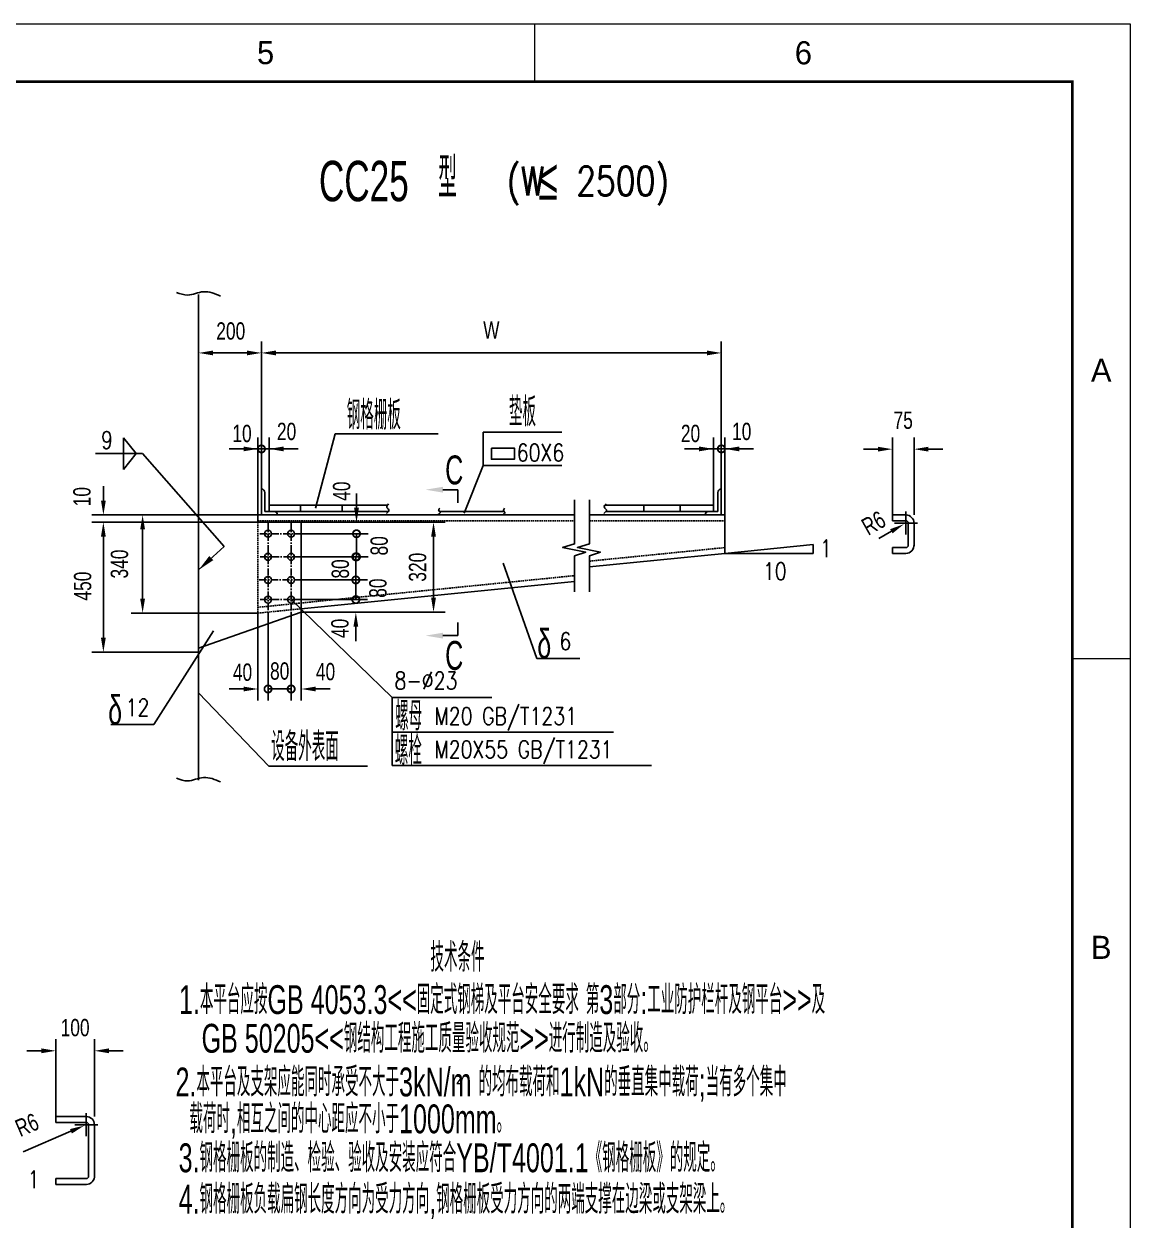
# Model space of a CAD drawing. Extents: x 148 to 221443, y -36682 to 6758.
# Drawn here: x 149986 to 153819, y -19333 to -15188 of the extents above; entities that cross this region are included whole.
import ezdxf
from ezdxf.enums import TextEntityAlignment as Align

# ---------------------------------------------------------------- set-up
doc = ezdxf.new("R2010")
doc.units = 0
doc.header["$LTSCALE"] = 10
doc.header["$MEASUREMENT"] = 0
for name, pattern in [('CENTERX2', [4, 2.5, -0.5, 0.5, -0.5]), ('HIDDENX2', [0.75, 0.5, -0.25]), ('PHANTOM', [2.5, 1.25, -0.25, 0.25, -0.25, 0.25, -0.25])]:
    doc.linetypes.add(name, pattern=pattern)
for name, color, linetype in [('2', 4, 'Continuous'), ('3', 255, 'Continuous'), ('4', 1, 'CENTERX2'), ('6', 4, 'PHANTOM'), ('9', 6, 'Continuous'), ('WHITE', 7, 'Continuous')]:
    doc.layers.add(name, color=color, linetype=linetype)
doc.layers.add('2（细实线）', color=3, linetype='Continuous', lineweight=20)
doc.layers.add('图框层', color=7, linetype='Continuous', lineweight=15)
doc.styles.add('HZ', font='ROMS.SHX', dxfattribs={"width": 0.75, "bigfont": 'GBCBIG.SHX'})
doc.styles.get("Standard").update_dxf_attribs({"font": 'wison_e.shx', "width": 0.75, "bigfont": 'wison_c.shx'})
doc.styles.add('XW', font='ROMANS.shx', dxfattribs={"width": 0.85})
doc.dimstyles.new('DIM1', dxfattribs={"dimscale": 20, "dimtxt": 3, "dimasz": 2.5, "dimexe": 2, "dimexo": 0, "dimgap": 1, "dimtad": 0, "dimdec": 0, "dimzin": 0, "dimdsep": 46, "dimtxsty": 'Standard', "dimcen": 2, "dimclrd": 3, "dimclre": 3, "dimclrt": 3, "dimadec": 0, "dimazin": 0, "dimtfac": 0.666667, "dimtdec": 0, "dimtofl": 0, "dimtmove": 2, "dimatfit": 1, "dimfxl": 2, "dimtvp": 1.333333, "dimtolj": 1, "dimtzin": 0, "dimarcsym": 0})

# ---------------------------------------------------------------- blocks, each defined once
blk = doc.blocks.new('*D1529')
at = {"layer": '2', "color": 3, "lineweight": -2}
for p, q in [((150096.8, -18974.7), (150096.8, -18706.6)), ((150230.6, -18974.7), (150230.6, -18706.6)), ((150046.8, -18746.6), (149996.8, -18746.6)), ((150280.6, -18746.6), (150330.6, -18746.6))]:
    blk.add_line(p, q, dxfattribs=at)
at = {"layer": '2', "color": 3}
for points in [[(150046.8, -18754.9), (150046.8, -18738.3), (150096.8, -18746.6)], [(150280.6, -18738.3), (150280.6, -18754.9), (150230.6, -18746.6)]]:
    blk.add_solid(points, dxfattribs=at)
at = {"layer": 'Defpoints', "color": 0}
for p in [(150230.6, -18746.6), (150096.8, -18974.7), (150230.6, -18974.7)]:
    blk.add_point(p, dxfattribs=at)
at = {"layer": '2', "color": 3, "insert": (150163.7, -18666.6), "char_height": 60, "attachment_point": 5}
blk.add_mtext('\\A1;100', dxfattribs=at)
blk = doc.blocks.new('_DotSmall')
at = {"layer": 'WHITE', "color": 0, "const_width": 0.5}
blk.add_lwpolyline([(-0.0625, 0, 1), (0.0625, 0, 1)], format="xyb", close=True, dxfattribs=at)
blk = doc.blocks.new('*D1530')
at = {"layer": '2', "color": 3, "lineweight": -2}
for p, q in [((150797.2, -16914.8), (150797.2, -16620.8)), ((150809.2, -16814.8), (150809.2, -16620.8)), ((150747.2, -16660.8), (150697.2, -16660.8)), ((150809.2, -16660.8), (150859.2, -16660.8))]:
    blk.add_line(p, q, dxfattribs=at)
at = {"layer": '2', "color": 3}
blk.add_solid([(150747.2, -16669.1), (150747.2, -16652.5), (150797.2, -16660.8)], dxfattribs=at)
at = {"layer": 'Defpoints', "color": 0}
for p in [(150809.2, -16660.8), (150809.2, -16814.8), (150797.2, -16914.8)]:
    blk.add_point(p, dxfattribs=at)
at = {"layer": '2', "color": 3, "lineweight": -2, "xscale": 50, "yscale": 50, "zscale": 50, "rotation": 180}
blk.add_blockref('_DotSmall', (150809.2, -16660.8), dxfattribs=at)
at = {"layer": '2', "color": 3, "insert": (150742, -16607.6), "char_height": 60, "attachment_point": 5}
blk.add_mtext('\\A1;10', dxfattribs=at)
blk = doc.blocks.new('*D1531')
at = {"layer": '2', "color": 3, "lineweight": -2}
for p, q in [((150809.2, -16814.8), (150809.2, -16620.8)), ((150836.2, -16865.8), (150836.2, -16620.8)), ((150809.2, -16660.8), (150759.2, -16660.8)), ((150886.2, -16660.8), (150936.2, -16660.8))]:
    blk.add_line(p, q, dxfattribs=at)
at = {"layer": '2', "color": 3}
blk.add_solid([(150886.2, -16652.5), (150886.2, -16669.1), (150836.2, -16660.8)], dxfattribs=at)
at = {"layer": 'Defpoints', "color": 0}
for p in [(150809.2, -16660.8), (150809.2, -16814.8), (150836.2, -16865.8)]:
    blk.add_point(p, dxfattribs=at)
at = {"layer": '2', "color": 3, "lineweight": -2, "xscale": 50, "yscale": 50, "zscale": 50}
blk.add_blockref('_DotSmall', (150809.2, -16660.8), dxfattribs=at)
at = {"layer": '2', "color": 3, "insert": (150896.4, -16600.6), "char_height": 60, "attachment_point": 5}
blk.add_mtext('\\A1;20', dxfattribs=at)
blk = doc.blocks.new('*D1532')
at = {"layer": '2', "color": 3, "lineweight": -2}
for p, q in [((152375.5, -16855.8), (152375.5, -16620.8)), ((152402.5, -16814.8), (152402.5, -16620.8)), ((152325.5, -16660.8), (152275.5, -16660.8)), ((152402.5, -16660.8), (152452.5, -16660.8))]:
    blk.add_line(p, q, dxfattribs=at)
at = {"layer": '2', "color": 3}
blk.add_solid([(152325.5, -16669.1), (152325.5, -16652.5), (152375.5, -16660.8)], dxfattribs=at)
at = {"layer": 'Defpoints', "color": 0}
for p in [(152402.5, -16660.8), (152402.5, -16814.8), (152375.5, -16855.8)]:
    blk.add_point(p, dxfattribs=at)
at = {"layer": '2', "color": 3, "lineweight": -2, "xscale": 50, "yscale": 50, "zscale": 50, "rotation": 180}
blk.add_blockref('_DotSmall', (152402.5, -16660.8), dxfattribs=at)
at = {"layer": '2', "color": 3, "insert": (152295.8, -16607.6), "char_height": 60, "attachment_point": 5}
blk.add_mtext('\\A1;20', dxfattribs=at)
blk = doc.blocks.new('*D1533')
at = {"layer": '2', "color": 3, "lineweight": -2}
for p, q in [((152402.5, -16814.8), (152402.5, -16620.8)), ((152414.5, -16956.4), (152414.5, -16620.8)), ((152402.5, -16660.8), (152352.5, -16660.8)), ((152464.5, -16660.8), (152514.5, -16660.8))]:
    blk.add_line(p, q, dxfattribs=at)
at = {"layer": '2', "color": 3}
blk.add_solid([(152464.5, -16652.5), (152464.5, -16669.1), (152414.5, -16660.8)], dxfattribs=at)
at = {"layer": 'Defpoints', "color": 0}
for p in [(152402.5, -16660.8), (152402.5, -16814.8), (152414.5, -16956.4)]:
    blk.add_point(p, dxfattribs=at)
at = {"layer": '2', "color": 3, "lineweight": -2, "xscale": 50, "yscale": 50, "zscale": 50}
blk.add_blockref('_DotSmall', (152402.5, -16660.8), dxfattribs=at)
at = {"layer": '2', "color": 3, "insert": (152473.1, -16600.6), "char_height": 60, "attachment_point": 5}
blk.add_mtext('\\A1;10', dxfattribs=at)
blk = doc.blocks.new('*D1534')
at = {"layer": '2', "color": 3, "lineweight": -2}
for p, q in [((150797.2, -17229.8), (150797.2, -17532.8)), ((150832.2, -17229.8), (150832.2, -17532.8)), ((150747.2, -17492.8), (150697.2, -17492.8)), ((150832.2, -17492.8), (150882.2, -17492.8))]:
    blk.add_line(p, q, dxfattribs=at)
at = {"layer": '2', "color": 3}
blk.add_solid([(150747.2, -17501.2), (150747.2, -17484.5), (150797.2, -17492.8)], dxfattribs=at)
at = {"layer": 'Defpoints', "color": 0}
for p in [(150797.2, -17229.8), (150832.2, -17229.8), (150832.2, -17492.8)]:
    blk.add_point(p, dxfattribs=at)
at = {"layer": '2', "color": 3, "lineweight": -2, "xscale": 50, "yscale": 50, "zscale": 50, "rotation": 180}
blk.add_blockref('_DotSmall', (150832.2, -17492.8), dxfattribs=at)
at = {"layer": '2', "color": 3, "insert": (150743.6, -17434.9), "char_height": 60, "attachment_point": 5}
blk.add_mtext('\\A1;40', dxfattribs=at)
blk = doc.blocks.new('*D1535')
at = {"layer": '2', "color": 3, "lineweight": -2}
for p, q in [((150832.2, -17229.8), (150832.2, -17532.8)), ((150912.2, -17229.8), (150912.2, -17532.8)), ((150832.2, -17492.8), (150912.2, -17492.8))]:
    blk.add_line(p, q, dxfattribs=at)
at = {"layer": 'Defpoints', "color": 0}
for p in [(150832.2, -17229.8), (150912.2, -17229.8), (150912.2, -17492.8)]:
    blk.add_point(p, dxfattribs=at)
at = {"layer": '2', "color": 3, "lineweight": -2, "xscale": 50, "yscale": 50, "zscale": 50, "rotation": 180}
blk.add_blockref('_DotSmall', (150832.2, -17492.8), dxfattribs=at)
at = {"layer": '2', "color": 3, "lineweight": -2, "xscale": 50, "yscale": 50, "zscale": 50}
blk.add_blockref('_DotSmall', (150912.2, -17492.8), dxfattribs=at)
at = {"layer": '2', "color": 3, "insert": (150872.5, -17430.9), "char_height": 60, "attachment_point": 5}
blk.add_mtext('\\A1;80', dxfattribs=at)
blk = doc.blocks.new('*D1536')
at = {"layer": '2', "color": 3, "lineweight": -2}
for p, q in [((150912.2, -17229.8), (150912.2, -17532.8)), ((150947.2, -17226.7), (150947.2, -17532.8)), ((150912.2, -17492.8), (150862.2, -17492.8)), ((150997.2, -17492.8), (151047.2, -17492.8))]:
    blk.add_line(p, q, dxfattribs=at)
at = {"layer": '2', "color": 3}
blk.add_solid([(150997.2, -17484.5), (150997.2, -17501.2), (150947.2, -17492.8)], dxfattribs=at)
at = {"layer": 'Defpoints', "color": 0}
for p in [(150912.2, -17229.8), (150947.2, -17226.7), (150947.2, -17492.8)]:
    blk.add_point(p, dxfattribs=at)
at = {"layer": '2', "color": 3, "lineweight": -2, "xscale": 50, "yscale": 50, "zscale": 50}
blk.add_blockref('_DotSmall', (150912.2, -17492.8), dxfattribs=at)
at = {"layer": '2', "color": 3, "insert": (151031.3, -17432.9), "char_height": 60, "attachment_point": 5}
blk.add_mtext('\\A1;40', dxfattribs=at)
blk = doc.blocks.new('*D1537')
at = {"layer": '2', "color": 3, "lineweight": -2}
for p, q in [((151138.6, -16864.8), (151138.6, -16814.8)), ((150947.2, -16914.8), (151178.6, -16914.8)), ((150938.4, -16954.8), (151178.6, -16954.8)), ((151138.6, -16954.8), (151138.6, -17004.8))]:
    blk.add_line(p, q, dxfattribs=at)
at = {"layer": '2', "color": 3}
blk.add_solid([(151130.2, -16864.8), (151146.9, -16864.8), (151138.6, -16914.8)], dxfattribs=at)
at = {"layer": 'Defpoints', "color": 0}
for p in [(150947.2, -16914.8), (150938.4, -16954.8), (151138.6, -16954.8)]:
    blk.add_point(p, dxfattribs=at)
at = {"layer": '2', "color": 3, "lineweight": -2, "xscale": 50, "yscale": 50, "zscale": 50, "rotation": 90}
blk.add_blockref('_DotSmall', (151138.6, -16954.8), dxfattribs=at)
at = {"layer": '2', "color": 3, "insert": (151087.2, -16807.3), "char_height": 60, "attachment_point": 5, "rotation": 90}
blk.add_mtext('\\A1;40', dxfattribs=at)
blk = doc.blocks.new('*D1538')
at = {"layer": '2', "color": 3, "lineweight": -2}
for p, q in [((150938.4, -16954.8), (151178.6, -16954.8)), ((151138.6, -16954.8), (151138.6, -17034.8)), ((150938.4, -17034.8), (151178.6, -17034.8))]:
    blk.add_line(p, q, dxfattribs=at)
at = {"layer": 'Defpoints', "color": 0}
for p in [(150938.4, -16954.8), (150938.4, -17034.8), (151138.6, -17034.8)]:
    blk.add_point(p, dxfattribs=at)
at = {"layer": '2', "color": 3, "lineweight": -2, "xscale": 50, "yscale": 50, "zscale": 50}
for p, rotation in [((151138.6, -16954.8), 90), ((151138.6, -17034.8), 270)]:
    blk.add_blockref('_DotSmall', p, dxfattribs=dict(at, rotation=rotation))
at = {"layer": '2', "color": 3, "insert": (151217.4, -16996.7), "char_height": 60, "attachment_point": 5, "rotation": 90}
blk.add_mtext('\\A1;80', dxfattribs=at)
blk = doc.blocks.new('*D1539')
at = {"layer": '2', "color": 3, "lineweight": -2}
for p, q in [((151136.3, -17183.2), (151136.3, -17133.2)), ((150938.7, -17183.2), (151176.3, -17183.2)), ((150947.2, -17226.7), (151176.3, -17226.7)), ((151136.3, -17276.7), (151136.3, -17326.7))]:
    blk.add_line(p, q, dxfattribs=at)
at = {"layer": '2', "color": 3}
blk.add_solid([(151144.6, -17276.7), (151128, -17276.7), (151136.3, -17226.7)], dxfattribs=at)
at = {"layer": 'Defpoints', "color": 0}
for p in [(150938.7, -17183.2), (151136.3, -17183.2), (150947.2, -17226.7)]:
    blk.add_point(p, dxfattribs=at)
at = {"layer": '2', "color": 3, "lineweight": -2, "xscale": 50, "yscale": 50, "zscale": 50, "rotation": 270}
blk.add_blockref('_DotSmall', (151136.3, -17183.2), dxfattribs=at)
at = {"layer": '2', "color": 3, "insert": (151081.3, -17282.8), "char_height": 60, "attachment_point": 5, "rotation": 90}
blk.add_mtext('\\A1;40', dxfattribs=at)
blk = doc.blocks.new('*D1540')
at = {"layer": '2', "color": 3, "lineweight": -2}
for p, q in [((150936.2, -17034.8), (151176.3, -17034.8)), ((151136.3, -17034.8), (151136.3, -17114.8)), ((150936.2, -17114.8), (151176.3, -17114.8))]:
    blk.add_line(p, q, dxfattribs=at)
at = {"layer": 'Defpoints', "color": 0}
for p in [(150936.2, -17034.8), (150936.2, -17114.8), (151136.3, -17114.8)]:
    blk.add_point(p, dxfattribs=at)
at = {"layer": '2', "color": 3, "lineweight": -2, "xscale": 50, "yscale": 50, "zscale": 50}
for p, rotation in [((151136.3, -17034.8), 90), ((151136.3, -17114.8), 270)]:
    blk.add_blockref('_DotSmall', p, dxfattribs=dict(at, rotation=rotation))
at = {"layer": '2', "color": 3, "insert": (151082.9, -17076.7), "char_height": 60, "attachment_point": 5, "rotation": 90}
blk.add_mtext('\\A1;80', dxfattribs=at)
blk = doc.blocks.new('*D1541')
at = {"layer": '2', "color": 3, "lineweight": -2}
for p, q in [((150936.2, -17114.8), (151176.3, -17114.8)), ((151136.3, -17114.8), (151136.3, -17183.2)), ((150938.7, -17183.2), (151176.3, -17183.2))]:
    blk.add_line(p, q, dxfattribs=at)
at = {"layer": 'Defpoints', "color": 0}
for p in [(150936.2, -17114.8), (150938.7, -17183.2), (151136.3, -17183.2)]:
    blk.add_point(p, dxfattribs=at)
at = {"layer": '2', "color": 3, "lineweight": -2, "xscale": 50, "yscale": 50, "zscale": 50}
for p, rotation in [((151136.3, -17114.8), 90), ((151136.3, -17183.2), 270)]:
    blk.add_blockref('_DotSmall', p, dxfattribs=dict(at, rotation=rotation))
at = {"layer": '2', "color": 3, "insert": (151213, -17143.3), "char_height": 60, "attachment_point": 5, "rotation": 90}
blk.add_mtext('\\A1;80', dxfattribs=at)
blk = doc.blocks.new('*D1542')
at = {"layer": '2', "color": 3, "lineweight": -2}
for p, q in [((150809.2, -16814.8), (150809.2, -16288.2)), ((152402.5, -16814.8), (152402.5, -16288.2)), ((150859.2, -16328.2), (152352.5, -16328.2))]:
    blk.add_line(p, q, dxfattribs=at)
at = {"layer": '2', "color": 3}
for points in [[(150859.2, -16319.9), (150859.2, -16336.6), (150809.2, -16328.2)], [(152352.5, -16336.6), (152352.5, -16319.9), (152402.5, -16328.2)]]:
    blk.add_solid(points, dxfattribs=at)
at = {"layer": 'Defpoints', "color": 0}
for p in [(152402.5, -16328.2), (150809.2, -16814.8), (152402.5, -16814.8)]:
    blk.add_point(p, dxfattribs=at)
at = {"layer": '2', "color": 3, "insert": (151605.8, -16248.2), "char_height": 60, "attachment_point": 5}
blk.add_mtext('\\A1;W', dxfattribs=at)
blk = doc.blocks.new('*D1543')
at = {"layer": '2', "color": 3, "lineweight": -2}
for p, q in [((150591.7, -16383.4), (150591.7, -16288.2)), ((150809.2, -16814.8), (150809.2, -16288.2)), ((150641.7, -16328.2), (150759.2, -16328.2))]:
    blk.add_line(p, q, dxfattribs=at)
at = {"layer": '2', "color": 3}
for points in [[(150641.7, -16319.9), (150641.7, -16336.6), (150591.7, -16328.2)], [(150759.2, -16336.6), (150759.2, -16319.9), (150809.2, -16328.2)]]:
    blk.add_solid(points, dxfattribs=at)
at = {"layer": 'Defpoints', "color": 0}
for p in [(150809.2, -16328.2), (150591.7, -16383.4), (150809.2, -16814.8)]:
    blk.add_point(p, dxfattribs=at)
at = {"layer": '2', "color": 3, "insert": (150703, -16252.5), "char_height": 60, "attachment_point": 5}
blk.add_mtext('\\A1;200', dxfattribs=at)
blk = doc.blocks.new('*D1544')
at = {"layer": '2', "color": 3, "lineweight": -2}
for p, q in [((150591.7, -16914.8), (150221.6, -16914.8)), ((150261.6, -16964.8), (150261.6, -17314.8)), ((150591.7, -17364.8), (150221.6, -17364.8))]:
    blk.add_line(p, q, dxfattribs=at)
at = {"layer": '2', "color": 3}
for points in [[(150270, -16964.8), (150253.3, -16964.8), (150261.6, -16914.8)], [(150253.3, -17314.8), (150270, -17314.8), (150261.6, -17364.8)]]:
    blk.add_solid(points, dxfattribs=at)
at = {"layer": 'Defpoints', "color": 0}
for p in [(150591.7, -16914.8), (150261.6, -17364.8), (150591.7, -17364.8)]:
    blk.add_point(p, dxfattribs=at)
at = {"layer": '2', "color": 3, "insert": (150190.1, -17136.2), "char_height": 60, "attachment_point": 5, "rotation": 90}
blk.add_mtext('\\A1;450', dxfattribs=at)
blk = doc.blocks.new('*D1545')
at = {"layer": '2', "color": 3, "lineweight": -2}
for p, q in [((150261.6, -16839.8), (150261.6, -16789.8)), ((150853.2, -16889.8), (150221.6, -16889.8)), ((150591.7, -16914.8), (150221.6, -16914.8)), ((150261.6, -16964.8), (150261.6, -17014.8))]:
    blk.add_line(p, q, dxfattribs=at)
at = {"layer": '2', "color": 3}
for points in [[(150253.3, -16839.8), (150270, -16839.8), (150261.6, -16889.8)], [(150270, -16964.8), (150253.3, -16964.8), (150261.6, -16914.8)]]:
    blk.add_solid(points, dxfattribs=at)
at = {"layer": 'Defpoints', "color": 0}
for p in [(150261.6, -16889.8), (150853.2, -16889.8), (150591.7, -16914.8)]:
    blk.add_point(p, dxfattribs=at)
at = {"layer": '2', "color": 3, "insert": (150187.6, -16826.3), "char_height": 60, "attachment_point": 5, "rotation": 90}
blk.add_mtext('\\A1;10', dxfattribs=at)
blk = doc.blocks.new('*D1546')
at = {"layer": '2', "color": 3, "lineweight": -2}
for p, q in [((150853.2, -16889.8), (150357.6, -16889.8)), ((150397.6, -16939.8), (150397.6, -17179.8)), ((150797.2, -17229.8), (150357.6, -17229.8))]:
    blk.add_line(p, q, dxfattribs=at)
at = {"layer": '2', "color": 3}
for points in [[(150405.9, -16939.8), (150389.2, -16939.8), (150397.6, -16889.8)], [(150389.2, -17179.8), (150405.9, -17179.8), (150397.6, -17229.8)]]:
    blk.add_solid(points, dxfattribs=at)
at = {"layer": 'Defpoints', "color": 0}
for p in [(150853.2, -16889.8), (150397.6, -17229.8), (150797.2, -17229.8)]:
    blk.add_point(p, dxfattribs=at)
at = {"layer": '2', "color": 3, "insert": (150317.6, -17059.8), "char_height": 60, "attachment_point": 5, "rotation": 90}
blk.add_mtext('\\A1;340', dxfattribs=at)
blk = doc.blocks.new('*D1547')
at = {"layer": '2', "color": 3, "lineweight": -2}
for p, q in [((150947.2, -16914.8), (151445.4, -16914.8)), ((151405.4, -16964.8), (151405.4, -17176.7)), ((150947.2, -17226.7), (151445.4, -17226.7))]:
    blk.add_line(p, q, dxfattribs=at)
at = {"layer": '2', "color": 3}
for points in [[(151413.7, -16964.8), (151397.1, -16964.8), (151405.4, -16914.8)], [(151397.1, -17176.7), (151413.7, -17176.7), (151405.4, -17226.7)]]:
    blk.add_solid(points, dxfattribs=at)
at = {"layer": 'Defpoints', "color": 0}
for p in [(150947.2, -16914.8), (150947.2, -17226.7), (151405.4, -17226.7)]:
    blk.add_point(p, dxfattribs=at)
at = {"layer": '2', "color": 3, "insert": (151350.4, -17070.8), "char_height": 60, "attachment_point": 5, "rotation": 90}
blk.add_mtext('\\A1;320', dxfattribs=at)
blk = doc.blocks.new('*D1548')
at = {"layer": '2', "color": 3, "lineweight": -2}
for p, q in [((152995.1, -16889.8), (152995.1, -16621.7)), ((153070.1, -16889.8), (153070.1, -16621.7)), ((152945.1, -16661.7), (152895.1, -16661.7)), ((153120.1, -16661.7), (153170.1, -16661.7))]:
    blk.add_line(p, q, dxfattribs=at)
at = {"layer": '2', "color": 3}
for points in [[(152945.1, -16670), (152945.1, -16653.4), (152995.1, -16661.7)], [(153120.1, -16653.4), (153120.1, -16670), (153070.1, -16661.7)]]:
    blk.add_solid(points, dxfattribs=at)
at = {"layer": 'Defpoints', "color": 0}
for p in [(153070.1, -16661.7), (152995.1, -16889.8), (153070.1, -16889.8)]:
    blk.add_point(p, dxfattribs=at)
at = {"layer": '2', "color": 3, "insert": (153032.6, -16561.7), "char_height": 60, "attachment_point": 5}
blk.add_mtext('\\A1;75', dxfattribs=at)
blk = doc.blocks.new('*D1557')
at = {"layer": '2', "color": 3, "lineweight": -2}
for p, q in [((153042.1, -16957.8), (153042.1, -16877.8)), ((152991.5, -16946.2), (152947.9, -16970.7)), ((153002.1, -16917.8), (153082.1, -16917.8))]:
    blk.add_line(p, q, dxfattribs=at)
at = {"layer": '2', "color": 3}
blk.add_solid([(152995.6, -16953.5), (152987.4, -16938.9), (153035.1, -16921.7)], dxfattribs=at)
at = {"layer": 'Defpoints', "color": 0}
for p in [(153035.1, -16921.7), (153042.1, -16917.8)]:
    blk.add_point(p, dxfattribs=at)
at = {"layer": '2', "color": 3, "insert": (152930.1, -16917.9), "char_height": 60, "attachment_point": 5, "rotation": 29.3359}
blk.add_mtext('\\A1;R6', dxfattribs=at)
blk = doc.blocks.new('*D1558')
at = {"layer": '2', "color": 3, "lineweight": -2}
for p, q in [((150202.6, -19042.7), (150202.6, -18962.7)), ((149984.2, -19096.2), (150149.3, -19025.5)), ((150162.6, -19002.7), (150242.6, -19002.7))]:
    blk.add_line(p, q, dxfattribs=at)
at = {"layer": '2', "color": 3}
blk.add_solid([(150152.6, -19033.2), (150146, -19017.9), (150195.3, -19005.8)], dxfattribs=at)
at = {"layer": 'Defpoints', "color": 0}
for p in [(150195.3, -19005.8), (150202.6, -19002.7)]:
    blk.add_point(p, dxfattribs=at)
at = {"layer": '2', "color": 3, "insert": (149997.1, -19003.6), "char_height": 60, "attachment_point": 5, "rotation": 23.1768}
blk.add_mtext('\\A1;R6', dxfattribs=at)
blk = doc.blocks.new('a2')
for p, q in [((15801.92, 10126.74), (15801.92, 10116.74)), ((15905.09, 10016.74), (15895.09, 10016.74))]:
    blk.add_line(p, q)
at = {"layer": '图框层', "ltscale": 10}
blk.add_lwpolyline([(15311.09, 10126.74), (15905.09, 10126.74), (15905.09, 9706.74), (15311.09, 9706.74)], close=True, dxfattribs=at)
at = {"layer": '图框层', "ltscale": 10, "const_width": 0.5}
blk.add_lwpolyline([(15336.09, 10116.74), (15895.09, 10116.74), (15895.09, 9716.74), (15336.09, 9716.74)], close=True, dxfattribs=at)
at = {"style": 'HZ'}
for s, p in [('5', (15755.34, 10121.74)), ('6', (15848.5, 10121.74)), ('A', (15900.09, 10066.74)), ('B', (15900.09, 9966.74))]:
    blk.add_text(s, height=4, dxfattribs=at).set_placement(p, align=Align.MIDDLE)

msp = doc.modelspace()

# ---------------------------------------------------------------- linework, layer by layer
for p, q in [((150809.1542, -16799.794), (150809.1542, -16889.794)), ((150821.1542, -16811.794), (150821.1542, -16877.794)), ((152390.5272, -16811.794), (152390.5272, -16877.794)), ((152402.5272, -16799.794), (152402.5272, -16889.794)), ((150836.1542, -16855.794), (150836.1542, -16877.794)), ((150836.1542, -16855.794), (151245.73, -16855.794)), ((150944.6353, -16855.794), (150944.6353, -16877.794)), ((151089.0905, -16855.794), (151089.0905, -16877.794)), ((152375.5272, -16855.794), (151998.9912, -16855.794)), ((152133.7886, -16855.794), (152133.7886, -16877.794)), ((152260.0217, -16855.794), (152260.0217, -16877.794)), ((152375.5272, -16855.794), (152375.5272, -16877.794)), ((150797.1542, -16889.794), (151894.3371, -16889.794)), ((150797.1542, -16889.794), (150797.1542, -16914.844)), ((150821.1542, -16877.794), (151249.3777, -16877.794)), ((151426.0285, -16877.794), (151650.6673, -16877.794)), ((151945.2687, -16889.794), (152414.5272, -16889.794)), ((152390.5272, -16877.794), (152002.6388, -16877.794)), ((152414.5272, -16889.794), (152414.5272, -17022.9473)), ((152995.0769, -16889.794), (153042.0769, -16889.794)), ((152995.0769, -16889.794), (152995.0769, -16909.794)), ((152995.0769, -16909.794), (153042.0769, -16909.794)), ((150591.7161, -16914.844), (150947.1542, -16914.844)), ((150591.7161, -16914.844), (150591.7161, -17351.794)), ((150947.1542, -16914.844), (150947.1542, -17226.7149)), ((153050.0769, -16917.794), (153050.0769, -16994.8475)), ((153070.0769, -16917.794), (153070.0769, -16997.2131)), ((151945.2687, -17069.8731), (152414.5272, -17022.9473)), ((152995.0769, -17002.8475), (153042.0769, -17002.8475)), ((152995.0769, -17002.8475), (152995.0769, -17022.9473)), ((152995.0769, -17022.9473), (153042.0769, -17022.9473)), ((150947.1542, -17214.794), (151894.3371, -17120.0757)), ((150947.1542, -17226.7149), (150591.7161, -17351.794)), ((150096.7824, -18974.6937), (150202.6381, -18974.6937)), ((150096.7824, -18974.6937), (150096.7824, -18994.6937)), ((150096.7824, -18994.6937), (150202.6381, -18994.6937)), ((150210.6381, -19002.6937), (150210.6381, -19181.5153)), ((150230.6381, -19002.6937), (150230.6381, -19183.8809)), ((150096.6826, -19189.5153), (150202.6381, -19189.5153)), ((150096.6826, -19209.615), (150096.6826, -19189.5153)), ((150096.6826, -19209.615), (150202.6381, -19209.615))]:
    msp.add_line(p, q)
for centre in [(150832.1542, -16954.844), (150912.1542, -16954.844), (150832.1542, -17034.844), (150912.1542, -17034.844), (150832.1542, -17114.844), (150912.1542, -17114.844), (150832.1542, -17183.1835), (150912.1542, -17183.1835)]:
    msp.add_circle(centre, 12)
for centre, radius, start, end in [((150809.1542, -16811.794), 12, 0, 90), ((152402.5272, -16811.794), 12, 90, 180), ((150853.1542, -16889.794), 12, 0, 90), ((152358.5272, -16889.794), 12, 90, 180), ((153042.0769, -16917.794), 28, 0, 90), ((153042.0769, -16917.794), 8, 0, 90), ((153042.0769, -16994.8475), 28.0998, 270, 4.8291879), ((153042.0769, -16994.8475), 8, 270, 0), ((150202.6381, -19002.6937), 28, 0, 90), ((150202.6381, -19002.6937), 8, 0, 90), ((150202.6381, -19181.5153), 28.0998, 270, 4.8291879), ((150202.6381, -19181.5153), 8, 270, 0)]:
    msp.add_arc(centre, radius, start, end)
at = {"layer": '2'}
for p, q in [((151065.2541, -16608.0275), (150996.5245, -16865.794)), ((151421.281, -16608.0275), (151065.2541, -16608.0275)), ((151849.6694, -16602.7745), (151577.4213, -16602.7745)), ((151577.4213, -16602.7745), (151577.4213, -16718.3539)), ((150397.6448, -16677.028), (150234.7695, -16677.028)), ((150679.6481, -16999.4277), (150397.6448, -16677.028)), ((151577.4213, -16718.3539), (151511.3994, -16883.6868)), ((151849.6694, -16718.3539), (151577.4213, -16718.3539)), ((151437.7388, -16802.1943), (151489.8564, -16802.1943)), ((152414.5272, -17022.9473), (152721.1988, -16992.2801)), ((152721.1988, -16992.2801), (152721.1988, -17022.9473)), ((150591.7161, -17080.3303), (150679.6481, -16999.4277)), ((152414.5272, -17022.9473), (152721.1988, -17022.9473)), ((151763.0022, -17386.7017), (151647.0404, -17056.5991)), ((151262.3944, -17522.6534), (150912.1542, -17183.1835)), ((150436.7871, -17616.1691), (150642.7433, -17291.7514)), ((151437.7388, -17307.9152), (151489.8564, -17307.9152)), ((151911.8729, -17386.7017), (151763.0022, -17386.7017)), ((150835.2329, -17760.247), (150591.7161, -17506.5806)), ((151607.1922, -17522.6534), (151262.3944, -17522.6534)), ((151262.3944, -17522.6534), (151262.3944, -17757.4907)), ((150436.7871, -17616.1691), (150287.9164, -17616.1691)), ((152028.8071, -17641.9114), (151262.9169, -17641.9114)), ((151176.8991, -17760.247), (150835.2329, -17760.247)), ((152161.1743, -17757.4907), (151262.3944, -17757.4907))]:
    msp.add_line(p, q, dxfattribs=at)
at = {"layer": '2', "color": 7}
for p, q in [((150331.2389, -16622.4135), (150331.2389, -16677.028)), ((150374.9736, -16677.028), (150331.2389, -16622.4135)), ((150331.2389, -16731.6424), (150331.2389, -16677.028)), ((150374.9736, -16677.028), (150331.2389, -16731.6424)), ((151489.8564, -16802.1943), (151489.8564, -16847.7414)), ((151489.8564, -17307.9152), (151489.8564, -17262.3681))]:
    msp.add_line(p, q, dxfattribs=at)
at = {"layer": '2'}
msp.add_lwpolyline([(151605.7129, -16657.9373), (151685.5604, -16657.9373), (151685.5604, -16696.9133), (151605.7129, -16696.9133)], close=True, dxfattribs=at)
for points in [[(151437.7388, -16812.1943), (151437.7388, -16792.1943), (151377.7388, -16802.1943)], [(150642.2408, -17046.4591), (150628.5244, -17031.9036), (150591.7161, -17080.3303)], [(151437.7388, -17297.9152), (151437.7388, -17317.9152), (151377.7388, -17307.9152)]]:
    msp.add_solid(points, dxfattribs=at)
at = {"layer": '3', "linetype": 'HIDDENX2'}
for p, q in [((150797.1542, -16909.794), (151894.3371, -16909.794)), ((151945.2687, -16909.794), (152414.5272, -16909.794)), ((150797.1542, -16914.844), (150797.1542, -17229.794)), ((151945.2687, -17049.7734), (152414.5272, -17002.8475)), ((150945.1641, -17194.8933), (151894.3371, -17099.976)), ((150795.1641, -17209.8933), (150945.1641, -17194.8933)), ((150797.1542, -17229.794), (150947.1542, -17214.794))]:
    msp.add_line(p, q, dxfattribs=at)
at = {"layer": '4'}
for p, q in [((150832.1542, -16914.844), (150832.1542, -17229.794)), ((150912.1542, -16914.844), (150912.1542, -17229.794)), ((150803.9942, -16954.844), (150940.6557, -16954.844)), ((150805.1143, -17034.844), (150938.4154, -17034.844)), ((150801.7538, -17114.844), (150939.5356, -17114.844)), ((150805.1143, -17183.1835), (150938.7201, -17183.1835))]:
    msp.add_line(p, q, dxfattribs=at)
at = {"layer": '6', "color": 3, "linetype": 'Continuous'}
msp.add_line((150591.7161, -16125.5647), (150591.7161, -17808.984), dxfattribs=at)
at = {"layer": '9'}
for points in [[(151894.3371, -16837.4864), (151894.3371, -16990.0651), (151852.8389, -17001.9159), (151932.8711, -17018.2107), (151894.3371, -17031.5428), (151894.3371, -17155.976)], [(151945.2687, -16837.4864), (151945.2687, -16990.0651), (151903.7705, -17001.9159), (151983.8027, -17018.2107), (151945.2687, -17031.5428), (151945.2687, -17155.976)]]:
    msp.add_lwpolyline(points, dxfattribs=at)
for points in [[(150514.9397, -16118.7311), (150553.5878, -16127.7446), (150608.5891, -16116.1559), (150667.8495, -16131.6075)], [(151249.8823, -16851.0622), (151243.9523, -16863.3114), (151251.0683, -16872.3995), (151241.9757, -16884.2536)], [(151427.2532, -16866.2349), (151423.2999, -16874.401), (151428.0438, -16880.4598), (151421.9821, -16888.3625)], [(151651.892, -16866.2349), (151647.9387, -16874.401), (151652.6827, -16880.4598), (151646.621, -16888.3625)], [(152003.1434, -16851.0622), (151997.2135, -16863.3114), (152004.3294, -16872.3995), (151995.2368, -16884.2536)], [(150514.9397, -17802.1505), (150553.5878, -17811.164), (150608.5891, -17799.5753), (150667.8495, -17815.0269)]]:
    msp.add_spline(points, degree=3, dxfattribs=at)

# ---------------------------------------------------------------- block references
at = {"layer": '2（细实线）', "xscale": 20, "yscale": 20, "zscale": 20}
msp.add_blockref('a2', (-164283.1551, -217722.905), dxfattribs=at)

# ---------------------------------------------------------------- texts
at = {"layer": '2'}
for s, height, style, width, p in [('CC25', 140, 'HZ', 0.65, (151319.6507, -15732.5208)), ('(W  2500)', 100, 'XW', 0.8, (152222.0916, -15732.5208)), ('9', 60, 'XW', 0.8, (150294.7662, -16630.3663))]:
    msp.add_text(s, height=height, dxfattribs=dict(at, style=style, width=width)).set_placement(p, align=Align.MIDDLE_RIGHT)
for s, height, style, width, p in [('型', 140, 'HZ', 0.65, (151421.4997, -15790.9364)), ('≤', 140, 'HZ', 0.65, (151768.6832, -15797.0638)), ('钢格栅板', 100, 'HZ', 0.65, (151104.9487, -16593.6501)), ('垫板', 100, 'HZ', 0.65, (151666.9037, -16582.4086)), ('60X6', 60, 'XW', 0.8, (151693.6236, -16703.4603)), ('C', 100, 'HZ', 0.65, (151445.7025, -16783.6327)), ('1', 60, 'XW', 0.8, (152744.0245, -17035.719)), ('10', 60, 'XW', 0.8, (152546.7238, -17114.6004)), ('δ', 100, 'HZ', 0.65, (151764.8922, -17386.097)), ('C', 100, 'HZ', 0.65, (151445.7025, -17426.4768)), ('6', 60, 'XW', 0.8, (151841.69, -17357.5402)), ('8-%%c23', 60, 'XW', 0.8, (151270.3125, -17493.6915)), ('δ', 100, 'HZ', 0.65, (150278.2586, -17615.5644)), ('12', 60, 'XW', 0.8, (150338.7343, -17586.9362)), ('螺母', 100, 'HZ', 0.65, (151272.6397, -17636.5095)), ('M20 GB/T1231', 60, 'XW', 0.8, (151408.8255, -17616.9161)), ('设备外表面', 100, 'HZ', 0.65, (150843.1509, -17742.4396)), ('螺栓', 100, 'HZ', 0.65, (151271.4137, -17756.2669)), ('M20X55 GB/T1231', 60, 'XW', 0.8, (151408.7956, -17732.3921))]:
    msp.add_text(s, height=height, dxfattribs=dict(at, style=style, width=width)).set_placement(p)
at = {"layer": '2', "color": 3, "linetype": 'Continuous'}
for s, height, style, width, p in [('技术条件', 100, 'HZ', 0.65, (151394.8455, -18472.5117)), ('1.本平台应按GB 4053.3<<固定式钢梯及平台安全要求 第3部分:工业防护栏杆及钢平台>>及', 100, 'HZ', 0.65, (150523.6555, -18619.2024)), ('GB 50205<<钢结构工程施工质量验收规范>>进行制造及验收。', 100, 'HZ', 0.65, (150601.7512, -18753.245)), ('2.本平台及支架应能同时承受不大于3kN/m 的均布载荷和1kN的垂直集中载荷;当有多个集中', 100, 'HZ', 0.65, (150511.4994, -18904.6921)), ('2', 30, 'XW', 0.8, (151482.7702, -18860.245)), ('  载荷时,相互之间的中心距应不小于1000mm。', 100, 'HZ', 0.65, (150511.4994, -19032.486)), ('3.钢格栅板的制造、检验、验收及安装应符合YB/T4001.1《钢格栅板》的规定。', 100, 'HZ', 0.65, (150522.3541, -19167.3943)), ('4.钢格栅板负载扁钢长度方向为受力方向,钢格栅板受力方向的两端支撑在边梁或支架梁上。', 100, 'HZ', 0.65, (150522.3541, -19310.737))]:
    msp.add_text(s, height=height, dxfattribs=dict(at, style=style, width=width)).set_placement(p)
at = {"layer": '2', "color": 3, "style": 'XW', "width": 0.8}
msp.add_text('1', height=60, dxfattribs=at).set_placement((149998.887, -19222.3868))

# ---------------------------------------------------------------- dimensions: what is measured, and where the dimension line sits
at = {"layer": '2'}
dim = msp.add_linear_dim(base=(150809.1542, -16328.2218), p1=(150591.7161, -16383.3852), p2=(150809.1542, -16814.794), text='200', dimstyle='DIM1', dxfattribs=at)
dim.commit()
dim.dimension.update_dxf_attribs({"geometry": '*D1543', "text_midpoint": (150703.0412, -16252.459), "dimtype": 160})
for base, p1, p2, text, picture, middle in [((152402.5272, -16328.2218), (150809.1542, -16814.794), (152402.5272, -16814.794), 'W', '*D1542', (151605.8407, -16248.2218)), ((153070.0769, -16661.6929), (152995.0769, -16889.794), (153070.0769, -16889.794), '75', '*D1548', (153032.5769, -16561.6929)), ((150230.6381, -18746.5925), (150096.7824, -18974.6937), (150230.6381, -18974.6937), '100', '*D1529', (150163.7102, -18666.5925))]:
    dim = msp.add_linear_dim(base=base, p1=p1, p2=p2, text=text, dimstyle='DIM1', dxfattribs=at)
    dim.commit()
    dim.dimension.update_dxf_attribs({"geometry": picture, "text_midpoint": middle})
for base, p1, p2, text, override, picture, middle in [((150809.1542, -16660.8087), (150797.1542, -16914.844), (150809.1542, -16814.794), '10', {"dimblk2": 'DOTSMALL', "dimsah": 1}, '*D1530', (150741.9718, -16607.5582)), ((150809.1542, -16660.8087), (150836.1542, -16865.794), (150809.1542, -16814.794), '20', {"dimblk2": 'DOTSMALL', "dimsah": 1}, '*D1531', (150896.4472, -16600.6112)), ((152402.5272, -16660.8087), (152375.5272, -16855.794), (152402.5272, -16814.794), '20', {"dimblk2": 'DOTSMALL', "dimsah": 1}, '*D1532', (152295.8397, -16607.5582)), ((152402.5272, -16660.8087), (152414.5272, -16956.3707), (152402.5272, -16814.794), '10', {"dimblk2": 'DOTSMALL', "dimsah": 1}, '*D1533', (152473.0756, -16600.6112)), ((150832.1542, -17492.8203), (150797.1542, -17229.794), (150832.1542, -17229.794), '40', {"dimblk2": 'DOTSMALL', "dimsah": 1}, '*D1534', (150743.6436, -17434.9168)), ((150947.1542, -17492.8203), (150912.1542, -17229.794), (150947.1542, -17226.7149), '40', {"dimblk1": 'DOTSMALL', "dimsah": 1}, '*D1536', (151031.3062, -17432.9201))]:
    dim = msp.add_linear_dim(base=base, p1=p1, p2=p2, text=text, dimstyle='DIM1', override=override, dxfattribs=at)
    dim.commit()
    dim.dimension.update_dxf_attribs({"geometry": picture, "text_midpoint": middle, "dimtype": 160})
for base, p1, p2, text, picture, middle in [((150261.6332, -16889.794), (150591.7161, -16914.844), (150853.1542, -16889.794), '10', '*D1545', (150187.568, -16826.2803)), ((151405.3936, -17226.7149), (150947.1542, -16914.844), (150947.1542, -17226.7149), '320', '*D1547', (151350.4115, -17070.7794))]:
    dim = msp.add_linear_dim(base=base, p1=p1, p2=p2, angle=90, text=text, dimstyle='DIM1', dxfattribs=at)
    dim.commit()
    dim.dimension.update_dxf_attribs({"geometry": picture, "text_midpoint": middle, "dimtype": 160})
for base, p1, p2, text, override, picture, middle in [((151138.555, -16954.844), (150947.1542, -16914.844), (150938.4154, -16954.844), '40', {"dimblk2": 'DOTSMALL', "dimsah": 1}, '*D1537', (151087.2496, -16807.3071)), ((151138.555, -17034.844), (150938.4154, -16954.844), (150938.4154, -17034.844), '80', {"dimblk1": 'DOTSMALL', "dimblk2": 'DOTSMALL', "dimsah": 1}, '*D1538', (151217.3907, -16996.7034)), ((151136.3146, -17114.844), (150936.175, -17034.844), (150936.175, -17114.844), '80', {"dimblk1": 'DOTSMALL', "dimblk2": 'DOTSMALL', "dimsah": 1}, '*D1540', (151082.9048, -17076.7034)), ((151136.3146, -17183.1835), (150936.175, -17114.844), (150938.7201, -17183.1835), '80', {"dimblk1": 'DotSmall', "dimblk2": 'DotSmall', "dimsah": 1}, '*D1541', (151212.9671, -17143.2789)), ((151136.3146, -17183.1835), (150947.1542, -17226.7149), (150938.7201, -17183.1835), '40', {"dimblk2": 'DOTSMALL', "dimsah": 1}, '*D1539', (151081.2684, -17282.7659))]:
    dim = msp.add_linear_dim(base=base, p1=p1, p2=p2, angle=90, text=text, dimstyle='DIM1', override=override, dxfattribs=at)
    dim.commit()
    dim.dimension.update_dxf_attribs({"geometry": picture, "text_midpoint": middle, "dimtype": 160})
dim = msp.add_radius_dim(center=(153042.0769, -16917.794), mpoint=(153035.1028, -16921.7135), text='R6', dimstyle='DIM1', dxfattribs=at)
dim.commit()
dim.dimension.update_dxf_attribs({"geometry": '*D1557', "text_midpoint": (152930.1188, -16917.85), "dimtype": 164})
dim = msp.add_linear_dim(base=(150397.5647, -17229.794), p1=(150853.1542, -16889.794), p2=(150797.1542, -17229.794), angle=90, dimstyle='DIM1', dxfattribs=at)
dim.commit()
dim.dimension.update_dxf_attribs({"geometry": '*D1546', "text_midpoint": (150317.5647, -17059.794)})
dim = msp.add_linear_dim(base=(150261.6332, -17364.844), p1=(150591.7161, -16914.844), p2=(150591.7161, -17364.844), angle=90, dimstyle='DIM1', dxfattribs=at)
dim.commit()
dim.dimension.update_dxf_attribs({"geometry": '*D1544', "text_midpoint": (150190.1095, -17136.1943), "dimtype": 160})
dim = msp.add_linear_dim(base=(150912.1542, -17492.8203), p1=(150832.1542, -17229.794), p2=(150912.1542, -17229.794), dimstyle='DIM1', override={"dimblk1": 'DOTSMALL', "dimblk2": 'DOTSMALL', "dimsah": 1}, dxfattribs=at)
dim.commit()
dim.dimension.update_dxf_attribs({"geometry": '*D1535', "text_midpoint": (150872.4925, -17430.9234), "dimtype": 160})
at = {"layer": '2', "color": 1}
dim = msp.add_radius_dim(center=(150202.6381, -19002.6937), mpoint=(150195.2837, -19005.8422), text='R6', dimstyle='DIM1', override={"dimtmove": 0}, dxfattribs=at)
dim.commit()
dim.dimension.update_dxf_attribs({"geometry": '*D1558', "text_midpoint": (150028.6287, -19077.1906), "dimtype": 164})

doc.saveas('drawing.dxf')
